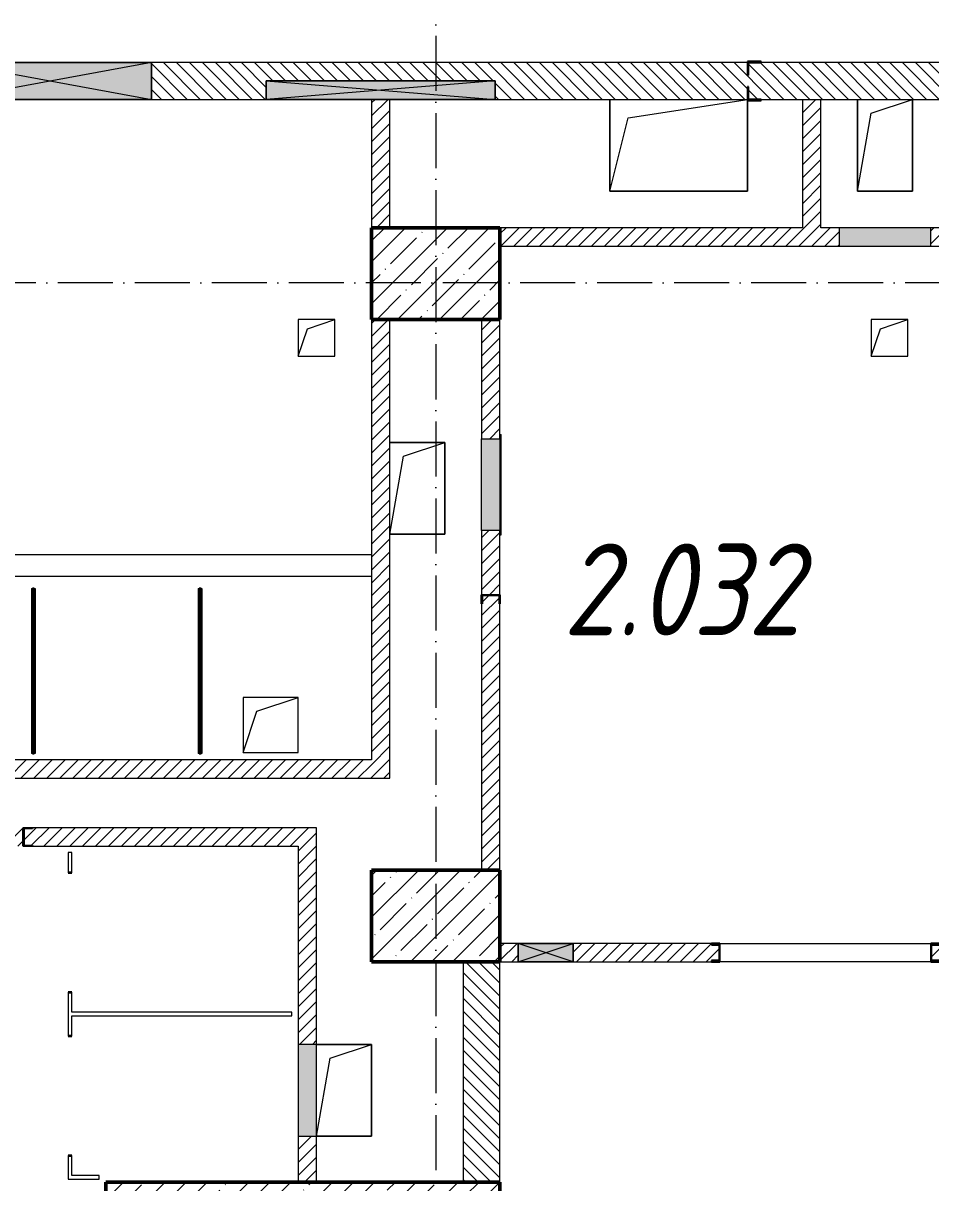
# Model space of a CAD drawing. Header units: millimetres. Extents: x -213536 to 1564669, y -45299 to 942238.
# Drawn here: x 65308 to 70258, y 517193 to 523512 of the extents above; entities that cross this region are included whole.
import ezdxf

# ---------------------------------------------------------------- set-up
doc = ezdxf.new("R2010")
doc.units = ezdxf.units.MM
doc.linetypes.add('50_200_ШТРИХ_1Т_ш5_п1_п1_', pattern=[700, 500, -100, 0, -100])
for name, color, linetype, lineweight in [('3.1) ЖБ окна 1.2 м', 102, 'Continuous', 30), ('A-DETL-GENF-OTLN', 7, 'Continuous', 9), ('A-DOOR-OPNG-MCUT', 7, 'Continuous', 35), ('A-FLOR-____-OTLN', 7, 'Continuous', 9), ('A-GENM-____-MCUT', 7, 'Continuous', 25), ('A-GENM-____-OTLN', 7, 'Continuous', 9), ('A-GENM-____-OTLN-1', 7, 'Continuous', 25), ('A-GLAZ-____-OTLN', 7, 'Continuous', 9), ('A-WALL-____-MCUT', 7, 'Continuous', 13), ('A-WALL-____-MCUT-2', 7, 'Continuous', 50), ('A-WALL-____-OTLN', 7, 'Continuous', 9), ('A-WALL-____-PATT-1', 7, 'Continuous', 9), ('A-WALL-FNSH-MCUT-1', 7, 'Continuous', 9), ('I-WALL-____-OTLN', 7, 'Continuous', 9), ('S-COLS-____-MCUT', 7, 'Continuous', 50), ('S-COLS-____-OTLN', 7, 'Continuous', 9), ('S-GRID-____-OTLN-1', 7, '50_200_ШТРИХ_1Т_ш5_п1_п1_', 9), ('Марки помещений', 7, 'Continuous', 9)]:
    doc.layers.add(name, color=color, linetype=linetype, lineweight=lineweight)
doc.layers.add('A-DOOR-____-OTLN-1', color=7, linetype='Continuous', lineweight=9, true_color=0xffffff)
doc.layers.add('A-GLAZ-____-OTLN-1', color=7, linetype='Continuous', lineweight=9, true_color=0xc0c0c0)
doc.styles.add('ISOCPEUR_I_2', font='isocpeui.ttf', dxfattribs={"width": 0.85, "height": 2.3})
pattern_1 = [(135, (-15591.663, 459015.94), (-35.35534, -35.35534), [])]
pattern_2 = [(45, (-15591.663, 459015.94), (-35.35534, 35.35534), [])]
pattern_3 = [(45, (-15591.66, 459015.94), (-114.04925, 114.04925), []), (45, (-15477.61, 459015.94), (-114.04925, 114.04925), [201.612, -40.322, 3.353, -36.97])]

# ---------------------------------------------------------------- blocks, each defined once
blk = doc.blocks.new('DOR_ДУ_распашная__1Ст_Прямоугольная_ШЕР - Вн_650х2100h_Кабинки С_у-17949503-АР1_План отверстий 2 этажа в осях 1-64_Ю-ЯЯ')
at = {"layer": 'A-DOOR-OPNG-MCUT'}
for p, q in [((-325, 10), (-325, -10)), ((325, -10), (325, 10))]:
    blk.add_line(p, q, dxfattribs=at)
blk = doc.blocks.new('BSC_Колонна _Прямоугольная - 500х700-V107-АР1_План отверстий 2 этажа в осях 1-64_Ю-ЯЯ')
at = {"layer": 'S-COLS-____-OTLN'}
h = blk.add_hatch(dxfattribs=at)
h.set_pattern_fill('FP_120', color=256, style=0, pattern_type=2)
h.set_pattern_definition([(315, (-63131.04, 83150), (114.04925, 114.04925), []), (315, (-63131.04, 83035.95), (114.04925, 114.04925), [201.613, -40.323, 3.353, -36.97])])
h.paths.add_polyline_path([(-250, 350), (-250, -350), (250, -350), (250, 350)], flags=0)
at = {"layer": 'S-COLS-____-MCUT'}
for p, q in [((250, 350), (-250, 350)), ((-250, 350), (-250, -350)), ((250, -350), (250, 350)), ((-250, -350), (250, -350))]:
    blk.add_line(p, q, dxfattribs=at)
blk = doc.blocks.new('BSC_Колонна _Прямоугольная - 500х700-V127-АР1_План отверстий 2 этажа в осях 1-64_Ю-ЯЯ')
at = {"layer": 'S-COLS-____-OTLN'}
h = blk.add_hatch(dxfattribs=at)
h.set_pattern_fill('FP_140', color=256, style=0, pattern_type=2)
h.set_pattern_definition([(315, (-59631.04, 83150), (114.04925, 114.04925), []), (315, (-59631.04, 83035.95), (114.04925, 114.04925), [201.613, -40.323, 3.353, -36.97])])
h.paths.add_polyline_path([(-250, 350), (-250, -350), (250, -350), (250, 350)], flags=0)
at = {"layer": 'S-COLS-____-MCUT'}
for p, q in [((250, 350), (-250, 350)), ((-250, 350), (-250, -350)), ((250, -350), (250, 350)), ((-250, -350), (250, -350))]:
    blk.add_line(p, q, dxfattribs=at)
blk = doc.blocks.new('154_Стойка_СКБ_Швеллер - СМ-2180_100-28278414-АР1_План отверстий 2 этажа в осях 1-64_Ю-ЯЯ')
at = {"layer": 'A-GENM-____-MCUT'}
for p, q in [((171, 50), (125, 50)), ((125, 50), (125, -50)), ((129.5, 42.4), (171, 42.4)), ((129.5, -42.4), (129.5, 42.4)), ((171, 42.4), (171, 50)), ((125, -50), (171, -50)), ((171, -42.4), (129.5, -42.4)), ((171, -50), (171, -42.4))]:
    blk.add_line(p, q, dxfattribs=at)
blk = doc.blocks.new('154_Фахверк_СКБ_Швеллер - Тип_100_3960-28333271-АР1_План отверстий 2 этажа в осях 1-64_Ю-ЯЯ')
at = {"layer": 'A-GENM-____-MCUT'}
for p, q in [((125, 50), (175, 50)), ((125, -50), (125, 50)), ((128, 47), (128, -47)), ((175, 47), (128, 47)), ((175, 50), (175, 47)), ((175, -50), (125, -50)), ((128, -47), (175, -47)), ((175, -47), (175, -50))]:
    blk.add_line(p, q, dxfattribs=at)
blk = doc.blocks.new('Фахверк_СКБ_Уголок - 200_3960-28268576-АР1_План отверстий 2 этажа в осях 1-64_Ю-ЯЯ')
at = {"layer": 'A-GENM-____-MCUT'}
for p, q in [((200, 156), (125, 156)), ((125, 156), (125, 81)), ((131, 81), (131, 150)), ((131, 150), (200, 150)), ((200, 150), (200, 156)), ((125, 81), (131, 81)), ((131, 19), (125, 19)), ((125, 19), (125, -56)), ((131, -50), (131, 19)), ((125, -56), (200, -56)), ((200, -50), (131, -50)), ((200, -56), (200, -50))]:
    blk.add_line(p, q, dxfattribs=at)
blk = doc.blocks.new('131_Панель боковая - 900х1500-29281255-АР1_План отверстий 2 этажа в осях 1-64_Ю-ЯЯ')
at = {"layer": 'A-GENM-____-MCUT'}
for p, q in [((450, 5), (-450, 5)), ((-450, 5), (-450, -5)), ((450, -5), (450, 5)), ((-450, -5), (450, -5))]:
    blk.add_line(p, q, dxfattribs=at)
at = {"layer": 'A-GENM-____-OTLN'}
for p, q in [((-450, 10), (450, 10)), ((-450, 5), (-450, 10)), ((450, 10), (450, 5)), ((-450, -10), (-450, -5)), ((-450, -10), (450, -10)), ((450, -5), (450, -10))]:
    blk.add_line(p, q, dxfattribs=at)
blk = doc.blocks.new('AR_Отверстие Ниша - Лючок-32401897-АР1_План отверстий 2 этажа в осях 1-64_Ю-ЯЯ')
at = {"layer": 'A-GLAZ-____-OTLN'}
blk.add_hatch(color=256, dxfattribs=at).paths.add_polyline_path([(250, -50), (250, 50), (-250, 50), (-250, -50), (-158, -50)], flags=0)
for p, q in [((250, 50), (-250, 50)), ((-250, 50), (-250, -50)), ((250, -50), (250, 50)), ((-250, -50), (250, -50))]:
    blk.add_line(p, q, dxfattribs=at)
blk = doc.blocks.new('AR_Отверстие Ниша - Лючок-32401869-АР1_План отверстий 2 этажа в осях 1-64_Ю-ЯЯ')
at = {"layer": 'A-GLAZ-____-OTLN'}
blk.add_hatch(color=256, dxfattribs=at).paths.add_polyline_path([(250, 50), (-250, 50), (-250, -50), (250, -50)], flags=0)
for p, q in [((-250, 50), (250, 50)), ((-250, -50), (-250, 50)), ((250, 50), (250, -50)), ((250, -50), (-250, -50))]:
    blk.add_line(p, q, dxfattribs=at)
blk = doc.blocks.new('Л_Общий_Лючок - Лючок-29741473-АР1_План отверстий 2 этажа в осях 1-64_Ю-ЯЯ')
at = {"layer": 'A-GLAZ-____-OTLN-1'}
blk.add_hatch(color=256, dxfattribs=at).paths.add_polyline_path([(-24, -6), (524, -6), (524, 0), (-24, 0)], flags=0)
at = {"layer": 'A-GLAZ-____-OTLN'}
for p, q in [((-24, 0), (-24, -6)), ((524, 0), (524, -6)), ((-24, -6), (524, -6))]:
    blk.add_line(p, q, dxfattribs=at)
blk = doc.blocks.new('AR_Отверстие прямоугольное _в плите_ - AR_Отверстие прямоугольное _в плите_-30459333-АР1_План отверстий 2 этажа в осях 1-64_Ю-ЯЯ')
at = {"layer": 'A-GENM-____-OTLN'}
for p, q in [((150, 250), (-150, 250)), ((-75, 175), (150, 250)), ((150, -250), (150, 250)), ((-150, -250), (-75, 175)), ((-150, -250), (150, -250))]:
    blk.add_line(p, q, dxfattribs=at)
blk = doc.blocks.new('AR_Отверстие прямоугольное _в плите_ - AR_Отверстие прямоугольное _в плите_-V159-АР1_План отверстий 2 этажа в осях 1-64_Ю-ЯЯ')
at = {"layer": 'A-GENM-____-OTLN'}
for p, q in [((-150, 250), (-150, -250)), ((-75, 175), (150, 250)), ((150, -250), (150, 250)), ((-150, -250), (-75, 175)), ((-150, -250), (150, -250))]:
    blk.add_line(p, q, dxfattribs=at)
blk = doc.blocks.new('AR_Отверстие прямоугольное _в плите_ - AR_Отверстие прямоугольное _в плите_-30459207-АР1_План отверстий 2 этажа в осях 1-64_Ю-ЯЯ')
at = {"layer": 'A-GENM-____-OTLN'}
for p, q in [((100, 100), (-100, 100)), ((-100, 100), (-100, -100)), ((-50, 50), (100, 100)), ((100, -100), (100, 100)), ((-100, -100), (-50, 50)), ((-100, -100), (100, -100))]:
    blk.add_line(p, q, dxfattribs=at)
blk = doc.blocks.new('AR_Отверстие прямоугольное _в плите_ - AR_Отверстие прямоугольное _в плите_-30459341-АР1_План отверстий 2 этажа в осях 1-64_Ю-ЯЯ')
at = {"layer": 'A-GENM-____-OTLN'}
for p, q in [((150, 150), (-150, 150)), ((-150, 150), (-150, -150)), ((-75, 75), (150, 150)), ((150, -150), (150, 150)), ((-150, -150), (-75, 75)), ((-150, -150), (150, -150))]:
    blk.add_line(p, q, dxfattribs=at)
blk = doc.blocks.new('AR_Отверстие прямоугольное _в плите_ - AR_Отверстие прямоугольное _в плите_-30552795-АР1_План отверстий 2 этажа в осях 1-64_Ю-ЯЯ')
at = {"layer": 'A-GENM-____-OTLN'}
for p, q in [((-375, 250), (-375, -250)), ((-275, 150), (375, 250)), ((375, -250), (375, 244)), ((-375, -250), (-275, 150)), ((-375, -250), (375, -250))]:
    blk.add_line(p, q, dxfattribs=at)
blk = doc.blocks.new('AR_Отверстие прямоугольное _в стене__БезПР - AR_Отверстие прямоугольное _в стене__БезПР-36427836-АР1_План отверстий 2 этажа в осях 1-64_Ю-ЯЯ')
at = {"layer": 'A-GLAZ-____-OTLN'}
blk.add_hatch(color=256, dxfattribs=at).paths.add_polyline_path([(150, 50), (-150, 50), (-150, -50), (150, -50)], flags=0)
at = {"layer": 'A-DETL-GENF-OTLN'}
for p, q in [((-150, -50), (-150, 50)), ((-150, 50), (150, 50)), ((150, 50), (-150, -50)), ((-150, 50), (150, -50)), ((150, 50), (-150, 50)), ((-150, 50), (-150, -50)), ((150, 50), (150, -50)), ((150, -50), (150, 50)), ((150, -50), (-150, -50)), ((-150, -50), (150, -50))]:
    blk.add_line(p, q, dxfattribs=at)
at = {"layer": 'A-GLAZ-____-OTLN'}
blk.add_line((150, 50), (-150, 50), dxfattribs=at)
blk = doc.blocks.new('AR_Отверстие прямоугольное _в стене_ - AR_Отверстие прямоугольное _в стене__ОВ-36826716-АР1_План отверстий 2 этажа в осях 1-64_Ю-ЯЯ')
at = {"layer": 'A-GLAZ-____-OTLN'}
blk.add_hatch(color=256, dxfattribs=at).paths.add_polyline_path([(550, -100), (550, 100), (-550, 100), (-550, -100), (239.8, -100)], flags=0)
at = {"layer": 'A-DETL-GENF-OTLN'}
for p, q in [((-550, -100), (-550, 100)), ((-550, 100), (550, 100)), ((550, 100), (-550, -100)), ((-550, 100), (550, -100)), ((550, 100), (-550, 100)), ((-550, 100), (-550, -100)), ((550, 100), (550, -100)), ((550, -100), (550, 100)), ((550, -100), (-550, -100)), ((-550, -100), (550, -100))]:
    blk.add_line(p, q, dxfattribs=at)
blk = doc.blocks.new('AR_Отверстие прямоугольное _в стене_ - AR_Отверстие прямоугольное _в стене__ОВ-36940364-АР1_План отверстий 2 этажа в осях 1-64_Ю-ЯЯ')
at = {"layer": 'A-GLAZ-____-OTLN'}
blk.add_hatch(color=256, dxfattribs=at).paths.add_polyline_path([(625, -50), (625, 50), (-625, 50), (-625, -50)], flags=0)
at = {"layer": 'A-DETL-GENF-OTLN'}
for p, q in [((-625, -50), (-625, 50)), ((-625, 50), (625, 50)), ((625, 50), (-625, -50)), ((-625, 50), (625, -50)), ((625, 50), (-625, 50)), ((-625, 50), (-625, -50)), ((625, 50), (625, -50)), ((625, -50), (625, 50)), ((625, -50), (-625, -50)), ((-625, -50), (625, -50))]:
    blk.add_line(p, q, dxfattribs=at)
blk = doc.blocks.new('2этаж')
at = {"layer": 'S-GRID-____-OTLN-1', "color": 251, "ltscale": 0.6, "true_color": 0x636466}
for p, q in [((67558.3, 549908.8), (67558.3, 498997)), ((88482.7, 522097), (-20260.4, 522097))]:
    blk.add_line(p, q, dxfattribs=at)

msp = doc.modelspace()

# ---------------------------------------------------------------- hatches: boundary and pattern name
at = {"layer": 'A-WALL-____-PATT-1'}
h = msp.add_hatch(dxfattribs=at)
h.set_pattern_fill('FP_6', color=256, style=0, pattern_type=2)
h.set_pattern_definition(pattern_1)
h.paths.add_polyline_path([(73658.3, 523097), (73658.3, 523297), (69264.3, 523297), (69264.3, 523228), (69258.3, 523228), (69258.3, 523297), (66008.3, 523297), (66008.3, 523097), (66633.3, 523097), (66633.3, 523197), (67883.3, 523197), (67883.3, 523097), (69258.3, 523097), (69258.3, 523166), (69264.3, 523166), (69264.3, 523097), (73458.3, 523097)], flags=0)
h.paths.add_polyline_path([(64383.3, 523097), (64908.3, 523097), (64908.3, 523297), (64314.3, 523297), (64314.3, 523228), (64308.3, 523228), (64308.3, 523166), (64314.3, 523166), (64314.3, 523097)], flags=0)
h.paths.add_polyline_path([(62808.3, 523097), (62808.3, 523297), (59358.3, 523297), (59358.3, 523097), (62163.2, 523097)], flags=0)
h = msp.add_hatch(dxfattribs=at)
h.set_pattern_fill('FP_5', color=256, style=0, pattern_type=2)
h.set_pattern_definition(pattern_2)
h.paths.add_polyline_path([(67308.3, 522397), (67308.3, 523097), (67208.3, 523097), (67208.3, 522397)], flags=0)
h = msp.add_hatch(dxfattribs=at)
h.set_pattern_fill('FP_5', color=256, style=0, pattern_type=2)
h.set_pattern_definition(pattern_2)
h.paths.add_polyline_path([(69658.3, 522397), (69658.3, 523097), (69558.3, 523097), (69558.3, 522397)], flags=0)
h = msp.add_hatch(dxfattribs=at)
h.set_pattern_fill('FP_5', color=256, style=0, pattern_type=2)
h.set_pattern_definition(pattern_2)
h.paths.add_polyline_path([(72958.3, 522297), (72958.3, 522397), (70258.3, 522397), (70258.3, 522297), (72768.2, 522297)], flags=0)
h.paths.add_polyline_path([(69758.3, 522297), (69758.3, 522397), (67908.3, 522397), (67908.3, 522297), (69233.2, 522297)], flags=0)
h = msp.add_hatch(dxfattribs=at)
h.set_pattern_fill('FP_5', color=256, style=0, pattern_type=2)
h.set_pattern_definition(pattern_2)
h.paths.add_polyline_path([(67208.3, 519397), (67308.3, 519397), (67308.3, 521897), (67208.3, 521897), (67208.3, 519469.4)], flags=0)
h = msp.add_hatch(dxfattribs=at)
h.set_pattern_fill('FP_5', color=256, style=0, pattern_type=2)
h.set_pattern_definition(pattern_2)
h.paths.add_polyline_path([(67808.3, 518897), (67908.3, 518897), (67908.3, 520347), (67905.3, 520347), (67905.3, 520394), (67811.3, 520394), (67811.3, 520347), (67808.3, 520347), (67808.3, 519469.4)], flags=0)
h.paths.add_polyline_path([(67905.3, 520397), (67908.3, 520397), (67908.3, 520747), (67808.3, 520747), (67808.3, 520397), (67811.5, 520397)], flags=0)
h.paths.add_polyline_path([(67808.3, 521247), (67908.3, 521247), (67908.3, 521897), (67808.3, 521897)], flags=0)
h = msp.add_hatch(dxfattribs=at)
h.set_pattern_fill('FP_5', color=256, style=0, pattern_type=2)
h.set_pattern_definition(pattern_2)
h.paths.add_polyline_path([(67208.3, 519397), (67208.3, 519497), (65238.3, 519497), (65238.3, 519494), (65191.3, 519494), (65191.3, 519400), (65238.3, 519400), (65238.3, 519397), (65698.2, 519397)], flags=0)
h.paths.add_polyline_path([(65188.3, 519397), (65188.3, 519497), (62608.3, 519497), (62608.3, 519397), (63930.7, 519397)], flags=0)
h = msp.add_hatch(dxfattribs=at)
h.set_pattern_fill('FP_5', color=256, style=0, pattern_type=2)
h.set_pattern_definition(pattern_2)
h.paths.add_polyline_path([(66908.3, 519027), (66908.3, 519127), (65358.3, 519127), (65358.3, 519124), (65311.3, 519124), (65311.3, 519030), (65358.3, 519030), (65358.3, 519027), (66808.3, 519027)], flags=0)
h.paths.add_polyline_path([(65308.3, 519027), (65308.3, 519127), (63658.3, 519127), (63658.3, 519027), (63930.7, 519027)], flags=0)
h.paths.add_polyline_path([(63358.3, 519027), (63358.3, 519127), (63308.3, 519127), (63308.3, 519027)], flags=0)
h = msp.add_hatch(dxfattribs=at)
h.set_pattern_fill('FP_5', color=256, style=0, pattern_type=2)
h.set_pattern_definition(pattern_2)
h.paths.add_polyline_path([(66808.3, 517197), (66908.3, 517197), (66908.3, 517447), (66808.3, 517447)], flags=0)
h.paths.add_polyline_path([(66808.3, 517947), (66908.3, 517947), (66908.3, 519027), (66808.3, 519027)], flags=0)
h = msp.add_hatch(dxfattribs=at)
h.set_pattern_fill('FP_5', color=256, style=0, pattern_type=2)
h.set_pattern_definition(pattern_2)
h.paths.add_polyline_path([(70304.3, 518397), (70458.3, 518397), (70458.3, 518497), (70304.3, 518497), (70304.3, 518489.4), (70262.8, 518489.4), (70262.8, 518404.6), (70304.3, 518404.6)], flags=0)
h.paths.add_polyline_path([(68308.3, 518397), (69062.3, 518397), (69062.3, 518404.6), (69103.8, 518404.6), (69103.8, 518489.4), (69062.3, 518489.4), (69062.3, 518497), (68308.3, 518497), (68308.3, 518404.6)], flags=0)
h.paths.add_polyline_path([(68008.3, 518397), (68008.3, 518497), (67908.3, 518497), (67908.3, 518397)], flags=0)
h = msp.add_hatch(dxfattribs=at)
h.set_pattern_fill('FP_6', color=256, style=0, pattern_type=2)
h.set_pattern_definition(pattern_1)
h.paths.add_polyline_path([(67908.3, 517197), (67908.3, 518397), (67708.3, 518397), (67708.3, 517197)], flags=0)
h = msp.add_hatch(dxfattribs=at)
h.set_pattern_fill('FP_13', color=256, style=0, pattern_type=2)
h.set_pattern_definition(pattern_3)
h.paths.add_polyline_path([(65758.3, 514447), (66008.3, 514447), (66008.3, 517197), (65758.3, 517197), (65758.3, 516240.5)], flags=0)
h = msp.add_hatch(dxfattribs=at)
h.set_pattern_fill('FP_13', color=256, style=0, pattern_type=2)
h.set_pattern_definition(pattern_3)
h.paths.add_polyline_path([(67908.3, 516947), (67908.3, 517197), (66008.3, 517197), (66008.3, 516947), (67465.7, 516947)], flags=0)

# ---------------------------------------------------------------- linework, layer by layer
at = {"layer": 'A-FLOR-____-OTLN'}
for p, q in [((68508.3, 522597), (68508.3, 523097)), ((69258.3, 523091), (69258.3, 522597)), ((69858.3, 522597), (69858.3, 523097)), ((70158.3, 523097), (70158.3, 522597)), ((69258.3, 522597), (68508.3, 522597)), ((70158.3, 522597), (69858.3, 522597)), ((67308.3, 521227), (67608.3, 521227)), ((67608.3, 521227), (67608.3, 520727)), ((67608.3, 520727), (67308.3, 520727)), ((66908.3, 517946.6), (67208.3, 517946.6)), ((67208.3, 517946.6), (67208.3, 517446.6)), ((67208.3, 517446.6), (66908.3, 517446.6))]:
    msp.add_line(p, q, dxfattribs=at)
at = {"layer": 'A-WALL-____-MCUT'}
for p, q in [((69258.3, 523297), (66008.3, 523297)), ((73658.3, 523297), (69333.3, 523297)), ((66008.3, 523097), (66633.3, 523097)), ((67883.3, 523097), (69258.3, 523097)), ((69333.3, 523097), (73458.3, 523097)), ((67708.3, 518397), (67708.3, 517197)), ((67908.3, 517197), (67908.3, 518397))]:
    msp.add_line(p, q, dxfattribs=at)
at = {"layer": 'A-WALL-____-MCUT-2'}
for p, q in [((65758.3, 517197), (65758.3, 514447)), ((67908.3, 517197), (65758.3, 517197)), ((67908.3, 516947), (67908.3, 517197))]:
    msp.add_line(p, q, dxfattribs=at)
at = {"layer": 'A-WALL-____-OTLN'}
for p, q in [((62608.3, 520617), (67208.3, 520617)), ((67208.3, 520497), (62608.3, 520497))]:
    msp.add_line(p, q, dxfattribs=at)
at = {"layer": 'A-WALL-FNSH-MCUT-1'}
for p, q in [((67208.3, 523097), (67208.3, 522397)), ((67308.3, 522397), (67308.3, 523097)), ((69558.3, 523097), (69558.3, 522397)), ((69658.3, 522397), (69658.3, 523097)), ((69558.3, 522397), (67908.3, 522397)), ((69758.3, 522397), (69658.3, 522397)), ((72958.3, 522397), (70258.3, 522397)), ((67908.3, 522297), (69758.3, 522297)), ((70258.3, 522297), (70458.3, 522297)), ((67208.3, 521897), (67208.3, 519497)), ((67308.3, 519397), (67308.3, 521897)), ((67808.3, 521897), (67808.3, 521247)), ((67908.3, 521247), (67908.3, 521897)), ((67808.3, 520747), (67808.3, 520397)), ((67908.3, 520397), (67908.3, 520747)), ((67808.3, 520347), (67808.3, 518897)), ((67908.3, 518897), (67908.3, 520347)), ((67208.3, 519497), (65238.3, 519497)), ((65238.3, 519397), (67308.3, 519397)), ((66908.3, 519127), (65358.3, 519127)), ((66908.3, 517947), (66908.3, 519127)), ((65358.3, 519027), (66808.3, 519027)), ((66808.3, 519027), (66808.3, 517947)), ((65553.3, 518992), (65553.3, 518882)), ((65573.3, 518992), (65553.3, 518992)), ((65573.3, 518882), (65573.3, 518992)), ((68008.3, 518497), (67908.3, 518497)), ((69062.3, 518497), (68308.3, 518497)), ((67908.3, 518397), (68008.3, 518397)), ((68308.3, 518397), (69062.3, 518397)), ((65553.3, 518232), (65553.3, 517992)), ((65573.3, 518122), (65573.3, 518232)), ((66773.3, 518122), (65573.3, 518122)), ((66773.3, 518102), (66773.3, 518122)), ((65573.3, 517992), (65573.3, 518102)), ((65573.3, 518102), (66773.3, 518102)), ((66808.3, 517447), (66808.3, 517197)), ((66908.3, 517197), (66908.3, 517447)), ((65553.3, 517342), (65553.3, 517212)), ((65573.3, 517232), (65573.3, 517342)), ((65723.3, 517232), (65573.3, 517232)), ((65723.3, 517212), (65723.3, 517232)), ((65553.3, 517212), (65723.3, 517212))]:
    msp.add_line(p, q, dxfattribs=at)
at = {"layer": 'I-WALL-____-OTLN'}
for p, q in [((69108.3, 518497), (70258.3, 518497)), ((70258.3, 518397), (69108.3, 518397))]:
    msp.add_line(p, q, dxfattribs=at)

# ---------------------------------------------------------------- block references
at = {"layer": '3.1) ЖБ окна 1.2 м'}
msp.add_blockref('2этаж', (0, 0), dxfattribs=at)
at = {"layer": 'A-DOOR-____-OTLN-1', "rotation": 89.99999999999966}
for p in [(65563.3, 518557), (65563.3, 517667)]:
    msp.add_blockref('DOR_ДУ_распашная__1Ст_Прямоугольная_ШЕР - Вн_650х2100h_Кабинки С_у-17949503-АР1_План отверстий 2 этажа в осях 1-64_Ю-ЯЯ', p, dxfattribs=at)
at = {"layer": 'A-GENM-____-OTLN'}
for name, p in [('AR_Отверстие прямоугольное _в плите_ - AR_Отверстие прямоугольное _в плите_-30552795-АР1_План отверстий 2 этажа в осях 1-64_Ю-ЯЯ', (68883.3, 522847)), ('AR_Отверстие прямоугольное _в плите_ - AR_Отверстие прямоугольное _в плите_-V159-АР1_План отверстий 2 этажа в осях 1-64_Ю-ЯЯ', (70008.3, 522847)), ('AR_Отверстие прямоугольное _в плите_ - AR_Отверстие прямоугольное _в плите_-30459207-АР1_План отверстий 2 этажа в осях 1-64_Ю-ЯЯ', (66908.3, 521797)), ('AR_Отверстие прямоугольное _в плите_ - AR_Отверстие прямоугольное _в плите_-30459207-АР1_План отверстий 2 этажа в осях 1-64_Ю-ЯЯ', (70033.4, 521797)), ('AR_Отверстие прямоугольное _в плите_ - AR_Отверстие прямоугольное _в плите_-30459333-АР1_План отверстий 2 этажа в осях 1-64_Ю-ЯЯ', (67458.3, 520977)), ('AR_Отверстие прямоугольное _в плите_ - AR_Отверстие прямоугольное _в плите_-30459341-АР1_План отверстий 2 этажа в осях 1-64_Ю-ЯЯ', (66658.3, 519687.1)), ('AR_Отверстие прямоугольное _в плите_ - AR_Отверстие прямоугольное _в плите_-30459333-АР1_План отверстий 2 этажа в осях 1-64_Ю-ЯЯ', (67058.3, 517696.6))]:
    msp.add_blockref(name, p, dxfattribs=at)
at = {"layer": 'A-GENM-____-OTLN', "rotation": 270.0000000000003}
for p in [(65363.3, 519982), (66273.3, 519982)]:
    msp.add_blockref('131_Панель боковая - 900х1500-29281255-АР1_План отверстий 2 этажа в осях 1-64_Ю-ЯЯ', p, dxfattribs=at)
at = {"layer": 'A-GENM-____-OTLN-1'}
for name, p in [('Фахверк_СКБ_Уголок - 200_3960-28268576-АР1_План отверстий 2 этажа в осях 1-64_Ю-ЯЯ', (69133.3, 523147)), ('154_Фахверк_СКБ_Швеллер - Тип_100_3960-28333271-АР1_План отверстий 2 этажа в осях 1-64_Ю-ЯЯ', (65183.3, 519077)), ('154_Стойка_СКБ_Швеллер - СМ-2180_100-28278414-АР1_План отверстий 2 этажа в осях 1-64_Ю-ЯЯ', (70133.3, 518447))]:
    msp.add_blockref(name, p, dxfattribs=at)
for name, p, rotation in [('154_Фахверк_СКБ_Швеллер - Тип_100_3960-28333271-АР1_План отверстий 2 этажа в осях 1-64_Ю-ЯЯ', (67858.3, 520522), 269.9999999999999), ('154_Стойка_СКБ_Швеллер - СМ-2180_100-28278414-АР1_План отверстий 2 этажа в осях 1-64_Ю-ЯЯ', (69233.3, 518447), 180)]:
    msp.add_blockref(name, p, dxfattribs=dict(at, rotation=rotation))
at = {"layer": 'A-GLAZ-____-OTLN'}
for name, p in [('AR_Отверстие прямоугольное _в стене_ - AR_Отверстие прямоугольное _в стене__ОВ-36826716-АР1_План отверстий 2 этажа в осях 1-64_Ю-ЯЯ', (65458.3, 523197)), ('AR_Отверстие прямоугольное _в стене_ - AR_Отверстие прямоугольное _в стене__ОВ-36940364-АР1_План отверстий 2 этажа в осях 1-64_Ю-ЯЯ', (67258.3, 523147)), ('AR_Отверстие Ниша - Лючок-32401897-АР1_План отверстий 2 этажа в осях 1-64_Ю-ЯЯ', (70008.3, 522347))]:
    msp.add_blockref(name, p, dxfattribs=at)
for name, p, rotation in [('AR_Отверстие Ниша - Лючок-32401869-АР1_План отверстий 2 этажа в осях 1-64_Ю-ЯЯ', (67858.3, 520997), 269.9999999999999), ('Л_Общий_Лючок - Лючок-29741473-АР1_План отверстий 2 этажа в осях 1-64_Ю-ЯЯ', (67908.3, 520747), 89.9999999999999), ('AR_Отверстие прямоугольное _в стене__БезПР - AR_Отверстие прямоугольное _в стене__БезПР-36427836-АР1_План отверстий 2 этажа в осях 1-64_Ю-ЯЯ', (68158.3, 518447), 180), ('AR_Отверстие Ниша - Лючок-32401897-АР1_План отверстий 2 этажа в осях 1-64_Ю-ЯЯ', (66858.3, 517697), 270.0000000000001)]:
    msp.add_blockref(name, p, dxfattribs=dict(at, rotation=rotation))
at = {"layer": 'S-COLS-____-OTLN', "rotation": 89.9999999999999}
for name, p in [('BSC_Колонна _Прямоугольная - 500х700-V107-АР1_План отверстий 2 этажа в осях 1-64_Ю-ЯЯ', (67558.3, 522147)), ('BSC_Колонна _Прямоугольная - 500х700-V127-АР1_План отверстий 2 этажа в осях 1-64_Ю-ЯЯ', (67558.3, 518647))]:
    msp.add_blockref(name, p, dxfattribs=at)

# ---------------------------------------------------------------- texts
at = {"layer": 'Марки помещений', "insert": (68252.6, 520676.2), "char_height": 500, "width": 785.654, "attachment_point": 1, "style": 'ISOCPEUR_I_2'}
msp.add_mtext('2.032', dxfattribs=at)

doc.saveas('drawing.dxf')
